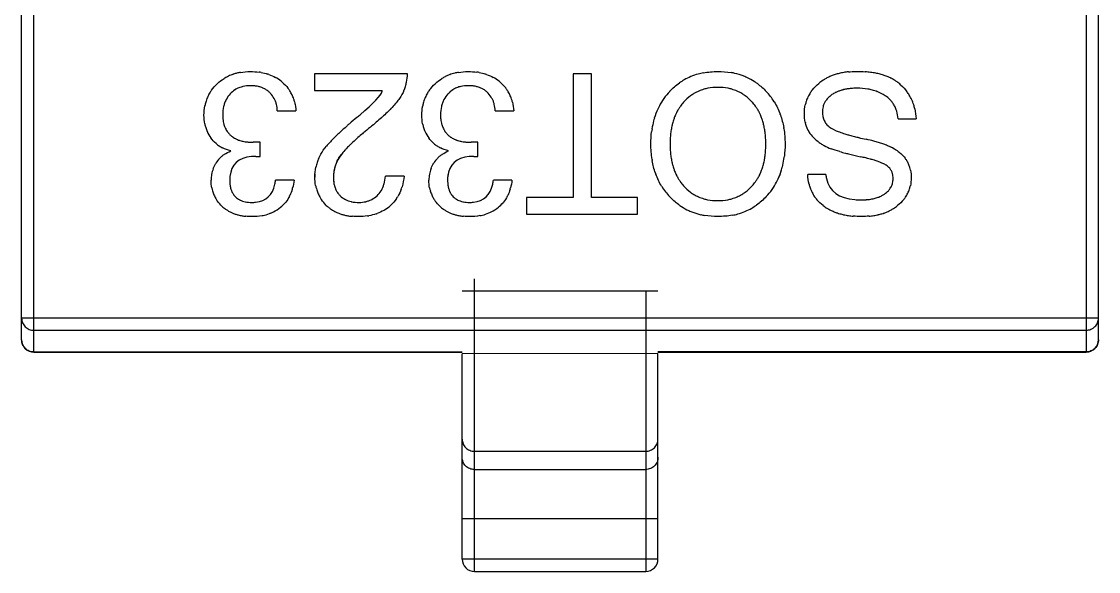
# Model space of a CAD drawing. Header units: millimetres. Extents: x 0 to 297, y 0 to 210.
# Drawn here: x 204.513 to 206.713, y 86.245 to 87.368 of the extents above; entities that cross this region are included whole.
import ezdxf

# ---------------------------------------------------------------- set-up
doc = ezdxf.new("R2010")
doc.units = ezdxf.units.MM
doc.layers.get('0').update_dxf_attribs({"linetype": 'CONTINUOUS'})

msp = doc.modelspace()

# ---------------------------------------------------------------- linework, layer by layer
at = {"color": 7, "linetype": 'Continuous'}
for p, q in [((204.5379, 86.6927), (204.5377, 88.0422)), ((206.6877, 88.0425), (206.6879, 86.6929)), ((204.5129, 86.7177), (204.5127, 88.0172)), ((206.7129, 86.7179), (206.7127, 88.0175)), ((205.301, 87.2607), (205.1113, 87.2607)), ((205.1113, 87.2607), (205.1113, 87.2267)), ((205.6775, 87.2608), (205.6394, 87.2608)), ((205.6394, 87.2608), (205.6394, 87.0084)), ((205.6775, 87.0084), (205.6775, 87.2608)), ((205.1113, 87.2267), (205.2496, 87.2267)), ((205.2494, 87.2252), (205.2496, 87.2267)), ((205.0352, 87.1851), (205.0733, 87.1851)), ((205.4802, 87.1852), (205.5183, 87.1852)), ((206.3037, 87.1689), (206.3402, 87.1689)), ((206.1692, 87.1486), (206.1772, 87.1448)), ((205, 87.1211), (204.986, 87.1211)), ((205, 87.0924), (205, 87.1211)), ((205.1293, 87.1051), (205.1359, 87.1135)), ((205.445, 87.1212), (205.431, 87.1211)), ((205.4451, 87.0924), (205.445, 87.1212)), ((204.9917, 87.0924), (205, 87.0924)), ((205.4367, 87.0924), (205.4451, 87.0924)), ((206.2794, 87.0742), (206.2746, 87.0769)), ((204.9381, 87.043), (204.9384, 87.0357)), ((205.0696, 87.0439), (205.0317, 87.0439)), ((205.2942, 87.0523), (205.2561, 87.0523)), ((205.3831, 87.0431), (205.3835, 87.0358)), ((205.5146, 87.044), (205.4767, 87.044)), ((206.1558, 87.0555), (206.1189, 87.0555)), ((205.6394, 87.0084), (205.5447, 87.0084)), ((205.5447, 87.0084), (205.5447, 86.9744)), ((205.7714, 87.0084), (205.6775, 87.0084)), ((205.7714, 86.9744), (205.7714, 87.0084)), ((206.227, 87.0036), (206.2381, 87.004)), ((205.5447, 86.9744), (205.7714, 86.9744)), ((205.438, 86.245), (205.4379, 86.8426)), ((205.4129, 86.8176), (205.8129, 86.8176)), ((205.7879, 86.8176), (205.788, 86.2451)), ((206.7129, 86.7623), (204.5129, 86.762)), ((204.5379, 86.7373), (206.6879, 86.7375)), ((205.4129, 86.693), (204.5379, 86.6929)), ((204.5379, 86.6927), (205.4129, 86.6928)), ((205.8129, 86.6897), (205.4129, 86.6896)), ((205.413, 86.27), (205.4129, 86.6896)), ((206.6879, 86.6932), (205.8129, 86.6931)), ((205.8129, 86.6928), (206.6879, 86.6929)), ((205.813, 86.2701), (205.8129, 86.6897)), ((205.4379, 86.4904), (205.7879, 86.4904)), ((205.4379, 86.453), (205.7879, 86.4531)), ((205.4129, 86.3534), (205.8129, 86.3534)), ((205.813, 86.2701), (205.413, 86.27)), ((205.438, 86.245), (205.788, 86.2451))]:
    msp.add_line(p, q, dxfattribs=at)
for centre, radius, start, end in [((204.9745, 87.1736), 0.0913, 110.4662, 116.9025), ((204.9759, 87.1698), 0.0954, 104.0628, 110.4508), ((204.9756, 87.1706), 0.0945, 106.0575, 110.4683), ((204.9765, 87.1676), 0.0976, 104.0945, 106.0689), ((204.9775, 87.1635), 0.1018, 99.8151, 104.0763), ((204.9826, 87.1523), 0.1131, 79.8607, 82.1044), ((204.9869, 87.1708), 0.0941, 70.9236, 72.3042), ((205.2184, 87.2607), 0.0827, 348.3913, 0.0501), ((205.4195, 87.1737), 0.0913, 110.4662, 116.9025), ((205.4209, 87.1698), 0.0954, 104.0628, 110.4508), ((205.4225, 87.1636), 0.1018, 99.8151, 104.0763), ((205.4276, 87.1523), 0.1131, 79.8607, 82.1044), ((205.4319, 87.1709), 0.0941, 70.9236, 72.3042), ((205.9288, 87.1383), 0.1268, 105.5392, 112.6428), ((205.9312, 87.1298), 0.1355, 100.7846, 105.5521), ((205.9387, 87.1261), 0.1394, 76.9211, 80.204), ((205.9409, 87.1353), 0.1299, 69.3572, 76.9616), ((206.2088, 87.1544), 0.1104, 107.7287, 110.1852), ((206.2108, 87.1481), 0.117, 103.7948, 107.7123), ((206.2127, 87.1404), 0.1249, 101.5175, 103.8103), ((206.2147, 87.1302), 0.1353, 97.4181, 101.4911), ((206.2163, 87.1187), 0.147, 95.5918, 97.4464), ((206.2209, 87.0604), 0.2052, 84.1642, 85.6561), ((206.2232, 87.0824), 0.183, 80.7776, 84.1987), ((206.2264, 87.1025), 0.1627, 78.773, 80.7462), ((206.2296, 87.1185), 0.1465, 75.3338, 78.7966), ((206.2331, 87.1322), 0.1323, 73.0626, 75.3105), ((206.2366, 87.1433), 0.1207, 69.469, 73.0809), ((204.9742, 87.1742), 0.0906, 116.9149, 121.7745), ((204.9907, 87.1797), 0.0844, 58.7576, 61.0299), ((204.9909, 87.18), 0.084, 49.046, 58.7515), ((205.2173, 87.2609), 0.0837, 342.2011, 348.3625), ((205.4192, 87.1743), 0.0906, 116.9149, 121.7745), ((205.4357, 87.1798), 0.0844, 58.7576, 61.0299), ((205.4359, 87.1801), 0.084, 49.046, 58.7515), ((205.9274, 87.142), 0.1228, 119.8336, 125.1672), ((205.9271, 87.1426), 0.1221, 112.6637, 119.8213), ((205.9429, 87.1408), 0.124, 65.3477, 69.3174), ((205.9436, 87.1423), 0.1224, 57.2447, 65.3444), ((205.9425, 87.1406), 0.1244, 53.7824, 57.2466), ((206.2028, 87.1674), 0.096, 123.1759, 129.7174), ((206.2032, 87.1668), 0.0967, 121.0628, 123.1769), ((206.2041, 87.1653), 0.0985, 116.6513, 121.054), ((206.2054, 87.1628), 0.1013, 114.2121, 116.6582), ((206.207, 87.1592), 0.1053, 110.1751, 114.1999), ((206.24, 87.1524), 0.1109, 67.0607, 69.4492), ((206.2431, 87.1599), 0.1028, 63.2419, 67.0764), ((206.2461, 87.1658), 0.0963, 60.839, 63.2236), ((206.2488, 87.1705), 0.0908, 56.5501, 60.8552), ((206.251, 87.174), 0.0866, 54.4577, 56.5306), ((206.2533, 87.1771), 0.0828, 47.9718, 54.4867), ((204.9644, 87.1819), 0.0783, 149.5354, 156.8712), ((204.9648, 87.1816), 0.0788, 144.0635, 149.5225), ((204.9794, 87.1828), 0.055, 137.2936, 152.2647), ((204.975, 87.1875), 0.0485, 118.2195, 122.9268), ((204.975, 87.1876), 0.0484, 121.7576, 122.9287), ((204.975, 87.1875), 0.0486, 118.2207, 121.7559), ((204.9775, 87.1808), 0.0556, 102.9056, 106.9729), ((204.9814, 87.1662), 0.0704, 81.6018, 83.7276), ((204.9824, 87.1729), 0.0636, 76.8693, 81.6427), ((204.9837, 87.1787), 0.0577, 74.1145, 76.8312), ((204.9849, 87.1829), 0.0533, 69.4602, 74.1364), ((204.9861, 87.1862), 0.0498, 66.4949, 69.4366), ((204.9872, 87.1885), 0.0472, 61.6816, 66.5078), ((204.988, 87.1902), 0.0454, 58.7374, 61.6655), ((204.9886, 87.1911), 0.0443, 53.474, 58.7433), ((204.9889, 87.1915), 0.0438, 50.9441, 53.4657), ((204.9887, 87.1912), 0.0442, 43.1359, 50.9287), ((204.9974, 87.186), 0.0751, 32.4329, 37.702), ((204.9976, 87.1861), 0.0749, 25.3625, 32.4205), ((204.995, 87.1849), 0.0778, 18.3379, 25.3424), ((205.2133, 87.2622), 0.088, 336.6172, 342.1937), ((205.4094, 87.1819), 0.0783, 149.5354, 156.8712), ((205.4098, 87.1817), 0.0788, 144.0635, 149.5225), ((205.4244, 87.1828), 0.055, 137.2936, 152.2647), ((205.42, 87.1875), 0.0485, 118.2195, 122.9268), ((205.4225, 87.1809), 0.0556, 102.9056, 106.9729), ((205.4264, 87.1663), 0.0704, 81.6018, 83.7276), ((205.4274, 87.173), 0.0636, 76.8693, 81.6427), ((205.4287, 87.1787), 0.0577, 74.1145, 76.8312), ((205.4299, 87.183), 0.0533, 69.4602, 74.1364), ((205.4312, 87.1862), 0.0498, 66.4949, 69.4366), ((205.4322, 87.1886), 0.0472, 61.6816, 66.5078), ((205.4331, 87.1902), 0.0454, 58.7374, 61.6655), ((205.4337, 87.1912), 0.0443, 53.474, 58.7433), ((205.4339, 87.1916), 0.0438, 50.9441, 53.4657), ((205.4337, 87.1913), 0.0442, 43.1359, 50.9287), ((205.4425, 87.186), 0.0751, 32.4329, 37.702), ((205.4427, 87.1862), 0.0749, 25.3625, 32.4205), ((205.44, 87.185), 0.0778, 18.3379, 25.3424), ((205.9332, 87.134), 0.1325, 136.6268, 144.6752), ((205.9316, 87.1454), 0.0876, 120.9397, 126.3357), ((205.9307, 87.1469), 0.0859, 113.5805, 120.9314), ((205.9314, 87.1451), 0.0878, 106.2425, 113.5578), ((205.9329, 87.1401), 0.093, 101.2062, 106.2497), ((205.9383, 87.1409), 0.0922, 73.6781, 78.764), ((205.9396, 87.1455), 0.0874, 66.3736, 73.6834), ((205.9402, 87.1469), 0.0859, 59.0129, 66.351), ((205.9391, 87.1451), 0.088, 53.64, 59.006), ((205.9375, 87.1335), 0.133, 32.0374, 43.4165), ((206.1858, 87.1819), 0.0736, 146.7985, 154.512), ((206.1894, 87.1796), 0.0779, 141.4515, 146.804), ((206.2041, 87.1655), 0.0638, 116.9435, 123.9972), ((206.2061, 87.1617), 0.0682, 114.7879, 116.9904), ((206.208, 87.1575), 0.0727, 110.0479, 114.7577), ((206.2101, 87.1519), 0.0787, 107.6376, 110.0742), ((206.2123, 87.145), 0.0859, 103.3925, 107.6082), ((206.2143, 87.1366), 0.0946, 101.1488, 103.4204), ((206.2164, 87.1258), 0.1056, 96.9999, 101.1113), ((206.218, 87.1135), 0.118, 95.2731, 97.04), ((206.2236, 87.1252), 0.1061, 74.9621, 80.0694), ((206.226, 87.1342), 0.0968, 68.8312, 74.9654), ((206.2288, 87.1412), 0.0893, 57.2269, 68.8634), ((206.2489, 87.1701), 0.0909, 31.5267, 36.7101), ((206.2499, 87.1707), 0.0896, 24.5035, 31.5179), ((204.9728, 87.1791), 0.0871, 164.1575, 169.0265), ((204.9672, 87.1807), 0.0813, 156.8937, 164.1711), ((204.9857, 87.1803), 0.0617, 160.3897, 167.1792), ((204.9809, 87.182), 0.0566, 152.3189, 160.3819), ((204.9855, 87.1866), 0.0496, 21.495, 29.0544), ((204.9852, 87.1865), 0.0499, 13.9956, 21.4706), ((204.9899, 87.1832), 0.0832, 13.6537, 18.3508), ((205.4178, 87.1792), 0.0871, 164.1575, 169.0265), ((205.4122, 87.1808), 0.0813, 156.8937, 164.1711), ((205.4307, 87.1804), 0.0617, 160.3897, 167.1792), ((205.4259, 87.1821), 0.0566, 152.3189, 160.3819), ((205.4305, 87.1866), 0.0496, 21.495, 29.0544), ((205.4302, 87.1866), 0.0499, 13.9956, 21.4706), ((205.4349, 87.1833), 0.0832, 13.6537, 18.3508), ((205.9332, 87.1342), 0.1325, 146.8857, 154.2679), ((205.9318, 87.135), 0.1309, 144.6948, 146.869), ((205.935, 87.1402), 0.0938, 144.1226, 146.121), ((205.9338, 87.141), 0.0923, 137.9792, 144.1298), ((205.9368, 87.1405), 0.0929, 35.9079, 42.044), ((205.9357, 87.1397), 0.0942, 33.9247, 35.9141), ((205.9383, 87.1341), 0.132, 31.8348, 32.0132), ((206.1868, 87.1819), 0.0745, 162.2898, 167.9228), ((206.1847, 87.1825), 0.0724, 154.5385, 162.2827), ((206.1886, 87.1843), 0.0395, 160.332, 166.6788), ((206.1873, 87.1848), 0.0381, 151.5307, 160.3215), ((206.1881, 87.1843), 0.0389, 142.7572, 151.4919), ((206.1904, 87.1825), 0.0419, 136.8497, 142.7674), ((206.2485, 87.1704), 0.054, 37.9269, 44.1272), ((206.2481, 87.1701), 0.0545, 29.7075, 37.902), ((206.2447, 87.1682), 0.0584, 21.6704, 29.6772), ((206.2478, 87.1698), 0.092, 17.506, 24.4838), ((206.2427, 87.1682), 0.0973, 12.7199, 17.5141), ((205.8738, 86.3602), 1.0563, 129.805, 130.8785), ((204.6212, 87.863), 0.9002, 309.8209, 310.3761), ((204.9482, 87.507), 0.4502, 311.803, 312.0757), ((205.092, 87.358), 0.2431, 316.456, 316.9476), ((205.9431, 87.1297), 0.1434, 155.5648, 163.6113), ((205.9365, 87.1325), 0.1362, 154.2447, 155.5), ((205.9538, 87.1311), 0.1147, 158.597, 162.1248), ((205.9478, 87.1334), 0.1083, 156.2122, 158.584), ((205.9431, 87.1355), 0.1031, 152.5333, 156.221), ((205.9395, 87.1374), 0.0991, 150.207, 152.5224), ((205.9368, 87.139), 0.0959, 146.1306, 150.2146), ((205.934, 87.1386), 0.0963, 29.8309, 33.9155), ((205.9313, 87.1371), 0.0994, 27.5343, 29.8383), ((205.9278, 87.1352), 0.1033, 23.8289, 27.5235), ((205.9232, 87.1332), 0.1084, 21.47, 23.8376), ((205.9174, 87.1309), 0.1146, 17.9264, 21.4572), ((205.9271, 87.129), 0.1443, 19.4192, 20.2712), ((206.1884, 87.1813), 0.0392, 192.2685, 194.7021), ((206.239, 87.1659), 0.0645, 16.6725, 21.7012), ((204.9629, 87.1741), 0.0773, 191.323, 197.1795), ((204.9597, 87.1731), 0.0739, 197.1891, 203.6067), ((204.9938, 87.1758), 0.07, 186.374, 188.5023), ((204.9872, 87.1748), 0.0634, 188.4609, 193.3195), ((204.9816, 87.1735), 0.0577, 193.3581, 196.0746), ((204.9775, 87.1723), 0.0534, 196.0519, 200.8589), ((204.9744, 87.1711), 0.05, 200.8832, 203.8502), ((204.9721, 87.1701), 0.0475, 203.8374, 208.8024), ((205.6731, 86.591), 0.7503, 131.2979, 132.1838), ((205.7537, 86.4995), 0.8724, 130.901, 131.3092), ((205.7707, 86.4745), 0.8697, 128.8266, 130.0494), ((205.408, 87.1742), 0.0773, 191.323, 197.1795), ((205.4047, 87.1732), 0.0739, 197.1891, 203.6067), ((205.4388, 87.1759), 0.07, 186.374, 188.5023), ((205.4322, 87.1748), 0.0634, 188.4609, 193.3195), ((205.4267, 87.1735), 0.0577, 193.3581, 196.0746), ((205.4226, 87.1723), 0.0534, 196.0519, 200.8589), ((205.4194, 87.1712), 0.05, 200.8832, 203.8502), ((205.4171, 87.1702), 0.0475, 203.8374, 208.8024), ((205.9819, 87.1207), 0.1832, 171.2164, 173.2607), ((205.9662, 87.1233), 0.1674, 165.6832, 171.2653), ((205.954, 87.1263), 0.1548, 163.5437, 165.6334), ((205.9944, 87.1216), 0.1565, 169.9694, 173.559), ((205.9808, 87.1239), 0.1427, 167.8708, 169.9436), ((205.9702, 87.1262), 0.1318, 164.4111, 167.8874), ((205.9611, 87.1287), 0.1223, 162.1133, 164.3941), ((205.9102, 87.1286), 0.1222, 15.6595, 17.9377), ((205.9013, 87.1261), 0.1314, 12.1586, 15.6427), ((205.8908, 87.1238), 0.1421, 10.1034, 12.175), ((205.8774, 87.1215), 0.1557, 6.4771, 10.0777), ((205.8974, 87.1217), 0.175, 8.9966, 9.6914), ((206.1852, 87.1769), 0.0728, 191.8834, 192.6275), ((206.1828, 87.1794), 0.0333, 208.5426, 211.0488), ((206.1851, 87.1815), 0.0364, 225.8154, 227.6795), ((204.9596, 87.1732), 0.0738, 203.6514, 215.77), ((204.9706, 87.1693), 0.0459, 208.8183, 211.7768), ((204.9698, 87.1688), 0.0449, 211.7721, 217.221), ((204.9696, 87.1686), 0.0446, 217.2276, 219.7448), ((204.9701, 87.1691), 0.0453, 219.7666, 227.66), ((204.9705, 87.1695), 0.0459, 227.6527, 235.1275), ((204.9716, 87.171), 0.0477, 235.1008, 237.4686), ((204.9728, 87.1729), 0.05, 237.4918, 242.4741), ((204.9742, 87.1757), 0.0531, 242.4548, 245.1599), ((204.9759, 87.1793), 0.0571, 245.1844, 249.6469), ((205.4153, 86.8656), 0.3737, 134.5246, 135.8141), ((205.4694, 86.8108), 0.4507, 133.7885, 134.5396), ((205.5296, 86.7478), 0.5378, 132.7665, 133.7794), ((205.5959, 86.6764), 0.6353, 132.1932, 132.7773), ((205.5329, 86.7524), 0.504, 131.6765, 132.1432), ((205.5974, 86.6795), 0.6013, 130.4588, 131.6538), ((205.6707, 86.5939), 0.714, 130.0779, 130.4804), ((205.4046, 87.1732), 0.0738, 203.6514, 215.77), ((205.4157, 87.1694), 0.0459, 208.8183, 211.7768), ((205.4148, 87.1688), 0.0449, 211.7721, 217.221), ((205.4146, 87.1687), 0.0446, 217.2276, 219.7448), ((205.4151, 87.1691), 0.0453, 219.7666, 227.66), ((205.4155, 87.1695), 0.0459, 227.6527, 235.1275), ((205.4166, 87.171), 0.0477, 235.1008, 237.4686), ((205.4178, 87.1729), 0.05, 237.4918, 242.4741), ((205.4192, 87.1757), 0.0531, 242.4548, 245.1599), ((205.4209, 87.1793), 0.0571, 245.1844, 249.6469), ((206.0095, 87.1198), 0.1717, 173.5309, 175.1644), ((205.8626, 87.1197), 0.1706, 4.8701, 6.5051), ((206.1706, 87.1721), 0.0575, 206.2456, 207.5441), ((206.1687, 87.1711), 0.0553, 207.4855, 222.744), ((206.1997, 87.1996), 0.0974, 222.6856, 231.7517), ((206.2335, 87.2776), 0.1443, 247.0306, 248.6949), ((206.2469, 87.3121), 0.1813, 248.7052, 250.5162), ((206.2626, 87.3564), 0.2283, 250.5065, 251.9509), ((206.2781, 87.4037), 0.2781, 251.9429, 253.0648), ((206.2961, 87.4631), 0.3401, 253.0727, 254.3562), ((206.3138, 87.5258), 0.4052, 254.341, 255.053), ((206.3349, 87.6055), 0.4877, 255.0699, 256.2748), ((206.3549, 87.6865), 0.5711, 256.2544, 256.6503), ((206.382, 87.8024), 0.6902, 256.6806, 257.99), ((206.1712, 86.8105), 0.3239, 75.1656, 78.02), ((204.9526, 87.168), 0.0652, 229.2879, 236.6025), ((204.9547, 87.1713), 0.069, 236.6148, 243.1275), ((204.9776, 87.1839), 0.062, 249.6256, 252.2873), ((204.9795, 87.1899), 0.0683, 252.3161, 256.5346), ((204.9813, 87.1971), 0.0757, 256.5064, 258.8772), ((204.983, 87.2065), 0.0853, 258.9169, 263.0792), ((204.9844, 87.2171), 0.0959, 263.0355, 264.8035), ((205.2856, 86.9869), 0.1961, 138.6351, 139.7916), ((205.323, 86.9538), 0.246, 136.7506, 138.6048), ((205.3675, 86.9122), 0.3069, 135.8273, 136.7804), ((205.3208, 86.9713), 0.199, 136.9476, 137.8656), ((205.3628, 86.9316), 0.2568, 134.5208, 136.881), ((205.4064, 86.8879), 0.3186, 134.1931, 134.5885), ((205.4627, 86.8293), 0.3998, 132.0854, 134.1279), ((205.3976, 87.1681), 0.0652, 229.2879, 236.6025), ((205.3997, 87.1713), 0.069, 236.6148, 243.1275), ((205.4226, 87.184), 0.062, 249.6256, 252.2873), ((205.4245, 87.1899), 0.0683, 252.3161, 256.5346), ((205.4263, 87.1972), 0.0757, 256.5064, 258.8772), ((205.4281, 87.2066), 0.0853, 258.9169, 263.0792), ((205.4294, 87.2171), 0.0959, 263.0355, 264.8035), ((206.1982, 87.1978), 0.0951, 231.7882, 236.4464), ((206.1987, 87.1985), 0.0959, 236.452, 241.0284), ((206.201, 87.2029), 0.1009, 241.0835, 250.0395), ((206.1842, 86.8606), 0.2721, 74.1359, 75.1079), ((206.1936, 86.8935), 0.2379, 71.8224, 74.165), ((206.2035, 86.9239), 0.2059, 70.4414, 71.7964), ((206.2125, 86.9489), 0.1794, 67.9354, 70.4662), ((206.2213, 86.9709), 0.1556, 66.2422, 67.9125), ((206.2297, 86.9896), 0.1351, 63.3136, 66.2695), ((206.2376, 87.0055), 0.1175, 61.3543, 63.2865), ((206.2444, 87.018), 0.1031, 58.2745, 61.3767), ((206.2452, 87.0193), 0.1016, 57.6671, 61.3935), ((206.2491, 87.0257), 0.0941, 57.6107, 58.2355), ((206.252, 87.0302), 0.0888, 55.662, 57.6234), ((204.9577, 87.0496), 0.0559, 136.2613, 148.8222), ((204.9598, 87.0476), 0.0588, 129.6137, 136.2599), ((204.9629, 87.0439), 0.0636, 123.9401, 129.6114), ((205.2009, 87.0531), 0.0885, 156.2492, 162.6078), ((205.4027, 87.0497), 0.0559, 136.2613, 148.8222), ((205.4048, 87.0477), 0.0588, 129.6137, 136.2599), ((205.4079, 87.0439), 0.0636, 123.9401, 129.6114), ((205.9757, 87.1136), 0.1769, 188.8878, 189.6245), ((206.0111, 87.1156), 0.1733, 184.8177, 186.4347), ((205.9958, 87.1138), 0.1579, 186.4063, 189.9832), ((205.9819, 87.1114), 0.1438, 190.0093, 192.0657), ((205.8905, 87.1114), 0.1425, 347.8304, 349.9106), ((205.8768, 87.1138), 0.1563, 349.9366, 353.5387), ((205.8617, 87.1156), 0.1715, 353.5103, 355.1494), ((205.905, 87.1121), 0.1673, 345.6538, 351.248), ((205.8893, 87.1146), 0.1832, 351.1989, 353.2476), ((206.3141, 87.5442), 0.4606, 253.6695, 255.1202), ((206.3456, 87.6622), 0.5827, 255.102, 256.0063), ((206.3939, 87.8585), 0.7849, 256.0509, 257.7412), ((206.1294, 86.6419), 0.4602, 76.3877, 77.7168), ((206.1477, 86.7184), 0.3814, 75.8205, 76.3615), ((206.1603, 86.7678), 0.3305, 74.7962, 75.8315), ((206.1731, 86.8151), 0.2815, 73.9988, 74.7885), ((206.1843, 86.8542), 0.2409, 72.89, 74.0062), ((206.1954, 86.8903), 0.2031, 71.807, 72.8874), ((206.2055, 86.9207), 0.171, 70.5203, 71.8112), ((206.2713, 87.0535), 0.0584, 31.3024, 36.9778), ((206.2715, 87.0536), 0.0582, 23.6799, 31.287), ((204.9641, 87.0441), 0.0641, 164.134, 169.571), ((204.9654, 87.0437), 0.0655, 158.9241, 164.1261), ((205.2038, 87.0522), 0.0916, 162.6191, 168.5612), ((205.2272, 87.0498), 0.0771, 167.7323, 175.4334), ((205.2235, 87.0506), 0.0733, 154.7094, 167.7125), ((205.4091, 87.0442), 0.0641, 164.134, 169.571), ((205.4105, 87.0438), 0.0655, 158.9241, 164.1261), ((205.9711, 87.1091), 0.1327, 192.0488, 195.5184), ((205.9618, 87.1065), 0.1231, 195.5356, 197.8029), ((205.9543, 87.1041), 0.1152, 197.7912, 201.3131), ((205.9482, 87.1018), 0.1087, 201.3263, 203.6856), ((205.9235, 87.1019), 0.1081, 336.1281, 338.509), ((205.9175, 87.1042), 0.1145, 338.5221, 342.0632), ((205.9102, 87.1066), 0.1221, 342.0517, 344.341), ((205.9011, 87.1091), 0.1316, 344.358, 347.8471), ((205.9281, 87.1057), 0.1433, 335.507, 343.5755), ((205.9242, 87.107), 0.1473, 339.7028, 343.5197), ((205.9172, 87.1091), 0.1547, 343.5076, 345.6037), ((206.2153, 86.9485), 0.1416, 69.0285, 70.5242), ((206.2242, 86.9717), 0.1167, 67.4602, 69.0279), ((206.2332, 86.9934), 0.0932, 65.1372, 67.4842), ((206.241, 87.0104), 0.0745, 63.2836, 65.1123), ((206.2651, 87.0501), 0.0279, 34.5207, 40.2095), ((206.2691, 87.0526), 0.0608, 16.136, 23.655), ((206.2645, 87.0512), 0.0656, 11.193, 16.1531), ((204.9652, 87.044), 0.0652, 169.6141, 180.0688), ((205.2225, 87.05), 0.1104, 176.9173, 180.0245), ((205.2335, 87.0492), 0.0834, 175.4083, 180.0363), ((205.2144, 87.0482), 0.0644, 186.1667, 188.2194), ((205.2089, 87.0473), 0.0588, 188.1834, 192.8251), ((205.4102, 87.044), 0.0652, 169.6141, 180.0688), ((205.4482, 87.0447), 0.065, 170.0214, 174.0183), ((205.9445, 87.1059), 0.1448, 199.2423, 200.1528), ((205.9452, 87.1004), 0.1053, 203.6918, 204.9609), ((205.9434, 87.0996), 0.1034, 203.6765, 207.3655), ((205.9425, 87.0992), 0.1024, 204.9558, 207.3754), ((205.9397, 87.0977), 0.0992, 207.3769, 209.6751), ((205.9368, 87.0961), 0.0959, 209.667, 213.7511), ((205.9349, 87.0948), 0.0936, 213.7612, 215.7476), ((205.9336, 87.0938), 0.092, 215.7392, 221.8818), ((205.9374, 87.0943), 0.0922, 317.8273, 324.0001), ((205.9363, 87.0952), 0.0936, 323.9931, 325.999), ((205.9345, 87.0964), 0.0957, 326.0085, 330.1078), ((205.9318, 87.098), 0.0989, 330.1002, 332.4243), ((205.9282, 87.0998), 0.1029, 332.4353, 336.1369), ((205.929, 87.0994), 0.102, 332.4256, 334.8246), ((205.9265, 87.1006), 0.1048, 334.82, 336.1221), ((205.938, 87.1012), 0.1324, 326.8029, 334.21), ((205.9348, 87.1028), 0.136, 334.1867, 335.4418), ((205.9313, 87.1043), 0.1398, 335.4567, 339.7023), ((206.2626, 87.0491), 0.0306, 15.4828, 20.5784), ((206.2608, 87.0486), 0.0324, 13.2486, 15.5065), ((204.9723, 87.0417), 0.0721, 191.0213, 195.9329), ((204.968, 87.0405), 0.0677, 195.9222, 203.1666), ((204.9989, 87.042), 0.0608, 185.8785, 187.8948), ((204.9928, 87.0411), 0.0546, 187.8537, 192.3735), ((204.9875, 87.0399), 0.0492, 192.4117, 195.0071), ((204.9834, 87.0388), 0.045, 194.9821, 199.5328), ((204.9802, 87.0377), 0.0416, 199.559, 202.4135), ((204.9778, 87.0367), 0.039, 202.3966, 207.1739), ((204.9761, 87.0358), 0.037, 207.194, 210.0509), ((204.9749, 87.0351), 0.0356, 210.0391, 215.3647), ((204.9762, 87.0521), 0.0936, 343.2748, 344.9825), ((205.1922, 87.0478), 0.08, 190.6291, 195.3549), ((205.188, 87.0466), 0.0756, 195.3464, 202.2389), ((205.1861, 87.0459), 0.0735, 202.2579, 209.1879), ((205.2041, 87.0463), 0.0539, 192.8586, 195.4554), ((205.2006, 87.0453), 0.0502, 195.4359, 199.9914), ((205.1979, 87.0443), 0.0473, 200.0122, 202.8302), ((205.1959, 87.0435), 0.0452, 202.8191, 207.5076), ((205.1946, 87.0428), 0.0437, 207.5213, 210.3243), ((205.1938, 87.0424), 0.0428, 210.32, 215.458), ((205.1936, 87.0422), 0.0425, 215.4641, 217.8527), ((205.206, 87.0476), 0.0486, 328.1172, 329.4569), ((205.1908, 87.0539), 0.065, 343.4975, 344.1336), ((205.2023, 87.0564), 0.0917, 339.7609, 343.4582), ((205.4173, 87.0417), 0.0721, 191.0213, 195.9329), ((205.413, 87.0405), 0.0677, 195.9222, 203.1666), ((205.4439, 87.042), 0.0608, 185.8785, 187.8948), ((205.4378, 87.0411), 0.0546, 187.8537, 192.3735), ((205.4325, 87.04), 0.0492, 192.4117, 195.0071), ((205.4285, 87.0389), 0.045, 194.9821, 199.5328), ((205.4253, 87.0378), 0.0416, 199.559, 202.4135), ((205.4228, 87.0368), 0.039, 202.3966, 207.1739), ((205.4211, 87.0359), 0.037, 207.194, 210.0509), ((205.4199, 87.0352), 0.0356, 210.0391, 215.3647), ((205.4212, 87.0522), 0.0936, 343.2748, 344.9825), ((205.9321, 87.1004), 0.1312, 211.7009, 211.9361), ((205.9325, 87.1007), 0.1317, 211.9531, 223.4038), ((205.9313, 87.0894), 0.0872, 233.5221, 238.9114), ((205.9392, 87.0904), 0.0881, 300.8046, 306.1964), ((205.9381, 87.1013), 0.1324, 316.5172, 324.5867), ((205.9394, 87.1003), 0.1308, 324.6066, 326.7862), ((206.2035, 87.0558), 0.0843, 193.8826, 198.9466), ((206.1972, 87.0536), 0.0776, 198.9262, 206.6996), ((206.1938, 87.0519), 0.0738, 206.7272, 214.6056), ((206.2559, 87.048), 0.038, 317.0024, 322.7882), ((206.2582, 87.0462), 0.0351, 322.7734, 331.4566), ((206.2592, 87.0457), 0.034, 331.4948, 340.2543), ((206.2583, 87.046), 0.035, 340.2681, 346.6438), ((206.2631, 87.0467), 0.067, 326.1579, 334.0523), ((206.2639, 87.0463), 0.0661, 334.0808, 342.0008), ((206.2617, 87.047), 0.0684, 342.0068, 347.7385), ((204.9661, 87.0397), 0.0656, 203.1887, 210.4812), ((204.9667, 87.0401), 0.0664, 210.4921, 215.8903), ((204.9742, 87.0347), 0.0348, 215.3792, 217.812), ((204.974, 87.0345), 0.0346, 217.8126, 225.5572), ((204.9763, 87.0377), 0.0385, 242.3363, 243.3642), ((204.9805, 87.0507), 0.0522, 257.618, 258.7792), ((204.9984, 87.0426), 0.0694, 308.7887, 319.7569), ((204.9988, 87.0422), 0.0688, 319.7837, 321.2197), ((204.9929, 87.0458), 0.0757, 332.242, 333.9386), ((205.1868, 87.0463), 0.0744, 209.197, 214.329), ((205.194, 87.0425), 0.043, 217.8698, 225.3404), ((205.1947, 87.0441), 0.0447, 241.6602, 243.0412), ((205.1993, 87.0578), 0.0592, 257.2713, 258.0328), ((205.2039, 87.0508), 0.0522, 283.4027, 290.4947), ((205.2044, 87.0494), 0.0508, 290.5154, 298.0097), ((205.212, 87.0522), 0.081, 325.488, 329.6984), ((205.4111, 87.0397), 0.0656, 203.1887, 210.4812), ((205.4118, 87.0401), 0.0664, 210.4921, 215.8903), ((205.4192, 87.0347), 0.0348, 215.3792, 217.812), ((205.419, 87.0346), 0.0346, 217.8126, 225.5572), ((205.4213, 87.0378), 0.0385, 242.3363, 243.3642), ((205.4255, 87.0507), 0.0522, 257.618, 258.7792), ((205.4434, 87.0427), 0.0694, 308.7887, 319.7569), ((205.4439, 87.0423), 0.0688, 319.7837, 321.2197), ((205.4379, 87.0459), 0.0757, 332.242, 333.9386), ((205.9303, 87.0876), 0.0851, 238.9185, 246.2862), ((205.9309, 87.0891), 0.0867, 246.3091, 253.647), ((205.9322, 87.0937), 0.0915, 253.6414, 258.7379), ((205.9377, 87.0962), 0.094, 281.1531, 286.1601), ((205.9392, 87.0911), 0.0887, 286.152, 293.4433), ((205.94, 87.0891), 0.0865, 293.4658, 300.7956), ((206.1939, 87.052), 0.074, 214.6234, 220.5094), ((206.2288, 87.1291), 0.1254, 274.2723, 276.0429), ((206.2303, 87.1147), 0.111, 276.0177, 279.15), ((206.2325, 87.1011), 0.0972, 279.1654, 281.7711), ((206.2347, 87.0908), 0.0866, 281.7676, 284.7093), ((206.2371, 87.0815), 0.077, 284.7045, 288.0896), ((206.2394, 87.0743), 0.0695, 288.1037, 290.8549), ((206.2419, 87.0678), 0.0625, 290.8263, 295.4638), ((206.2441, 87.0633), 0.0575, 295.5041, 297.4782), ((206.2464, 87.0589), 0.0526, 297.411, 304.291), ((206.2599, 87.0488), 0.0708, 320.6568, 326.1621), ((204.9717, 87.0438), 0.0726, 227.502, 234.5288), ((204.9717, 87.0437), 0.0725, 234.5348, 236.7962), ((204.9722, 87.0446), 0.0735, 236.8044, 241.5685), ((204.9732, 87.0463), 0.0755, 241.5622, 244.1893), ((204.9744, 87.0489), 0.0783, 244.2025, 248.5488), ((204.9758, 87.0524), 0.0822, 248.5378, 251.1703), ((204.9774, 87.0573), 0.0873, 251.1894, 255.4346), ((204.979, 87.0633), 0.0935, 255.4166, 257.8464), ((204.9883, 87.0571), 0.0872, 283.9191, 292.9217), ((204.9899, 87.0531), 0.0829, 292.9805, 296.8138), ((204.99, 87.0528), 0.0826, 296.8357, 308.8896), ((205.185, 87.0428), 0.0707, 225.4558, 231.922), ((205.1852, 87.043), 0.071, 231.9235, 234.026), ((205.1858, 87.0439), 0.072, 234.0334, 238.3592), ((205.1868, 87.0455), 0.0739, 238.3535, 240.7961), ((205.188, 87.0477), 0.0765, 240.8066, 244.7323), ((205.1895, 87.0508), 0.0799, 244.7241, 247.2408), ((205.1912, 87.0549), 0.0843, 247.2541, 251.0108), ((205.1929, 87.06), 0.0897, 250.9993, 253.423), ((205.1948, 87.0664), 0.0964, 253.4409, 257.1488), ((205.2086, 87.0594), 0.0892, 288.6296, 290.1414), ((205.2121, 87.0515), 0.0805, 300.641, 301.8708), ((205.2121, 87.0514), 0.0804, 301.8812, 312.4654), ((205.4167, 87.0438), 0.0726, 227.502, 234.5288), ((205.4167, 87.0438), 0.0725, 234.5348, 236.7962), ((205.4173, 87.0446), 0.0735, 236.8044, 241.5685), ((205.4182, 87.0464), 0.0755, 241.5622, 244.1893), ((205.4194, 87.0489), 0.0783, 244.2025, 248.5488), ((205.4208, 87.0525), 0.0822, 248.5378, 251.1703), ((205.4224, 87.0573), 0.0873, 251.1894, 255.4346), ((205.424, 87.0634), 0.0935, 255.4166, 257.8464), ((205.4333, 87.0571), 0.0872, 283.9191, 292.9217), ((205.4349, 87.0532), 0.0829, 292.9805, 296.8138), ((205.4351, 87.0528), 0.0826, 296.8357, 308.8896), ((205.9281, 87.0942), 0.1239, 233.7825, 237.2486), ((205.927, 87.0925), 0.1219, 237.247, 245.3522), ((205.9277, 87.094), 0.1236, 245.3552, 249.3257), ((205.9297, 87.0996), 0.1296, 249.3658, 256.9674), ((205.9319, 87.1089), 0.1391, 256.9266, 260.2083), ((205.9395, 87.1061), 0.1363, 280.7592, 285.5126), ((205.9418, 87.0977), 0.1274, 285.4996, 292.5849), ((205.9436, 87.0933), 0.1227, 292.6057, 299.7451), ((205.9433, 87.0938), 0.1233, 299.7574, 305.0797), ((206.2083, 87.069), 0.0963, 233.018, 239.2677), ((206.2099, 87.0715), 0.0993, 239.2505, 241.2351), ((206.2115, 87.0745), 0.1027, 241.2494, 245.438), ((206.2134, 87.0788), 0.1074, 245.4261, 247.7142), ((206.2156, 87.0841), 0.1131, 247.7291, 251.5085), ((206.2179, 87.0908), 0.1202, 251.4955, 253.7792), ((206.2203, 87.0991), 0.1289, 253.7975, 257.4607), ((206.2225, 87.1091), 0.1391, 257.443, 259.5438), ((206.2344, 87.0953), 0.1253, 281.0261, 283.2518), ((206.2365, 87.0865), 0.1162, 283.2344, 287.0437), ((206.2387, 87.0792), 0.1086, 287.0621, 289.4609), ((206.2408, 87.0734), 0.1025, 289.4484, 293.3774), ((206.2427, 87.0689), 0.0976, 293.392, 295.787), ((206.2444, 87.0655), 0.0938, 295.7765, 300.0954), ((206.2457, 87.0632), 0.0911, 300.1082, 302.1911), ((206.2468, 87.0615), 0.0891, 302.179, 308.6576), ((204.9807, 87.0713), 0.1017, 257.877, 262.2442), ((204.982, 87.0806), 0.1111, 262.2114, 264.1463), ((204.9865, 87.0642), 0.0945, 280.693, 283.9815), ((205.1966, 87.0741), 0.1043, 257.1314, 259.3321), ((205.1984, 87.084), 0.1144, 259.3598, 263.18), ((205.1998, 87.0951), 0.1256, 263.1498, 264.8789), ((205.2039, 87.079), 0.1094, 278.1327, 279.8262), ((205.4257, 87.0714), 0.1017, 257.877, 262.2442), ((205.427, 87.0807), 0.1111, 262.2114, 264.1463), ((205.4315, 87.0642), 0.0945, 280.693, 283.9815), ((206.2248, 87.1218), 0.152, 259.5708, 263.3234), ((206.2265, 87.1361), 0.1664, 263.2943, 264.9659), ((206.2306, 87.1196), 0.1499, 275.3201, 277.099), ((206.2323, 87.1067), 0.1369, 277.0689, 280.998), ((204.5379, 86.7177), 0.025, 180.0074, 270.0074), ((206.6879, 86.7179), 0.025, 270.0074, 0.0074), ((205.438, 86.27), 0.025, 180.0074, 270.0074), ((205.788, 86.2701), 0.025, 270.0074, 0.0074)]:
    msp.add_arc(centre, radius, start, end, dxfattribs=at)
for points in [[(204.9602, 87.2639), (204.9665, 87.265), (204.9732, 87.2655), (204.9801, 87.2655)], [(204.9801, 87.2655), (204.9864, 87.2655), (204.9924, 87.2651), (204.9981, 87.2643)], [(205.0025, 87.2636), (205.007, 87.2628), (205.0113, 87.2618), (205.0155, 87.2604)], [(205.0177, 87.2597), (205.0225, 87.258), (205.0272, 87.256), (205.0316, 87.2535)], [(205.4052, 87.2639), (205.4115, 87.265), (205.4182, 87.2656), (205.4251, 87.2656)], [(205.4251, 87.2656), (205.4314, 87.2656), (205.4374, 87.2652), (205.4431, 87.2644)], [(205.4475, 87.2637), (205.452, 87.2629), (205.4564, 87.2618), (205.4605, 87.2605)], [(205.4627, 87.2598), (205.4676, 87.2581), (205.4722, 87.256), (205.4766, 87.2536)], [(205.9058, 87.263), (205.9152, 87.2648), (205.925, 87.2656), (205.9353, 87.2656)], [(205.9353, 87.2656), (205.9448, 87.2656), (205.9538, 87.2649), (205.9624, 87.2634)], [(206.202, 87.2649), (206.2072, 87.2654), (206.2126, 87.2657), (206.2182, 87.2657)], [(206.2182, 87.2657), (206.2245, 87.2657), (206.2306, 87.2655), (206.2364, 87.265)], [(204.901, 87.2278), (204.9044, 87.2324), (204.9082, 87.2368), (204.9126, 87.2408)], [(204.9126, 87.2408), (204.917, 87.2447), (204.9216, 87.2482), (204.9265, 87.2513)], [(204.9801, 87.2367), (204.9747, 87.2367), (204.9697, 87.2361), (204.9651, 87.2351)], [(204.9891, 87.2362), (204.9862, 87.2365), (204.9832, 87.2367), (204.9801, 87.2367)], [(205.0459, 87.2435), (205.05, 87.2399), (205.0537, 87.2361), (205.0569, 87.2319)], [(205.3461, 87.2279), (205.3494, 87.2325), (205.3533, 87.2368), (205.3577, 87.2408)], [(205.3577, 87.2408), (205.362, 87.2448), (205.3667, 87.2483), (205.3715, 87.2513)], [(205.4251, 87.2367), (205.4198, 87.2367), (205.4148, 87.2362), (205.4101, 87.2351)], [(205.4341, 87.2363), (205.4312, 87.2366), (205.4282, 87.2367), (205.4251, 87.2367)], [(205.491, 87.2435), (205.4951, 87.24), (205.4987, 87.2361), (205.5019, 87.232)], [(205.8368, 87.2251), (205.843, 87.2316), (205.8496, 87.2374), (205.8567, 87.2424)], [(206.016, 87.241), (206.0224, 87.2363), (206.0284, 87.2309), (206.0341, 87.2249)], [(206.1285, 87.2281), (206.1322, 87.2328), (206.1365, 87.2372), (206.1415, 87.2413)], [(206.3087, 87.2386), (206.3136, 87.2342), (206.3179, 87.2294), (206.3217, 87.2244)], [(204.9486, 87.2282), (204.9451, 87.2259), (204.9419, 87.2232), (204.939, 87.22)], [(204.9613, 87.234), (204.958, 87.2331), (204.955, 87.2318), (204.9521, 87.2302)], [(205.0288, 87.2107), (205.0267, 87.2145), (205.0241, 87.2181), (205.0209, 87.2214)], [(205.2043, 87.1773), (205.2322, 87.201), (205.2472, 87.2169), (205.2494, 87.2252)], [(205.294, 87.2273), (205.2916, 87.2217), (205.2886, 87.2161), (205.2849, 87.2107)], [(205.3937, 87.2283), (205.3902, 87.226), (205.387, 87.2233), (205.384, 87.2201)], [(205.4063, 87.2341), (205.403, 87.2331), (205.4, 87.2318), (205.3971, 87.2303)], [(205.4738, 87.2107), (205.4717, 87.2145), (205.4691, 87.2181), (205.4659, 87.2215)], [(205.8797, 87.2159), (205.8745, 87.2122), (205.8697, 87.2078), (205.8652, 87.2028)], [(205.9356, 87.2333), (205.9283, 87.2333), (205.9214, 87.2326), (205.9148, 87.2313)], [(205.9562, 87.2313), (205.9497, 87.2326), (205.9428, 87.2333), (205.9356, 87.2333)], [(206.0058, 87.2027), (206.0012, 87.2078), (205.9964, 87.2122), (205.9913, 87.216)], [(206.1684, 87.2184), (206.1652, 87.2162), (206.1623, 87.2138), (206.1599, 87.2112)], [(206.2198, 87.2316), (206.2154, 87.2316), (206.2112, 87.2314), (206.2071, 87.231)], [(206.2419, 87.2297), (206.2349, 87.2309), (206.2275, 87.2316), (206.2198, 87.2316)], [(206.2873, 87.2079), (206.2843, 87.211), (206.2809, 87.2138), (206.2771, 87.2163)], [(204.8855, 87.1763), (204.8855, 87.1831), (204.8861, 87.1896), (204.8873, 87.1957)], [(204.9255, 87.194), (204.9243, 87.1888), (204.9237, 87.1831), (204.9237, 87.177)], [(205.0352, 87.1851), (205.0352, 87.1898), (205.0346, 87.1943), (205.0336, 87.1986)], [(205.0707, 87.2028), (205.0721, 87.1972), (205.0729, 87.1913), (205.0733, 87.1851)], [(205.2849, 87.2107), (205.281, 87.205), (205.2759, 87.1988), (205.2696, 87.1921)], [(205.3305, 87.1764), (205.3305, 87.1832), (205.3311, 87.1896), (205.3323, 87.1958)], [(205.3705, 87.1941), (205.3693, 87.1888), (205.3687, 87.1831), (205.3687, 87.1771)], [(205.4802, 87.1852), (205.4802, 87.1899), (205.4797, 87.1944), (205.4786, 87.1986)], [(205.5157, 87.2029), (205.5171, 87.1973), (205.518, 87.1914), (205.5183, 87.1852)], [(206.0505, 87.2037), (206.0553, 87.196), (206.0593, 87.1878), (206.0625, 87.179)], [(206.1121, 87.18), (206.1121, 87.1861), (206.1127, 87.1919), (206.1139, 87.1974)], [(206.1502, 87.1934), (206.1494, 87.1901), (206.149, 87.1866), (206.149, 87.1829)], [(204.8871, 87.159), (204.886, 87.1645), (204.8855, 87.1703), (204.8855, 87.1763)], [(204.9237, 87.177), (204.9237, 87.1739), (204.9239, 87.1709), (204.9242, 87.168)], [(205.2483, 87.1714), (205.2414, 87.1653), (205.2338, 87.1588), (205.2254, 87.152)], [(205.2682, 87.1905), (205.2629, 87.185), (205.2568, 87.1791), (205.2499, 87.1728)], [(205.3322, 87.159), (205.331, 87.1645), (205.3305, 87.1703), (205.3305, 87.1764)], [(205.3687, 87.1771), (205.3687, 87.174), (205.3689, 87.171), (205.3692, 87.1681)], [(206.0632, 87.177), (206.0661, 87.1688), (206.0683, 87.1602), (206.0699, 87.1511)], [(206.1139, 87.1619), (206.1127, 87.1675), (206.1121, 87.1735), (206.1121, 87.18)], [(206.149, 87.1829), (206.149, 87.1794), (206.1494, 87.1761), (206.1501, 87.173)], [(206.1504, 87.1714), (206.1512, 87.1686), (206.1522, 87.1659), (206.1536, 87.1635)], [(206.3037, 87.1689), (206.3032, 87.1744), (206.3023, 87.1796), (206.3008, 87.1844)], [(206.3376, 87.1896), (206.3391, 87.183), (206.34, 87.1761), (206.3402, 87.1689)], [(206.0702, 87.149), (206.0718, 87.1391), (206.0726, 87.1287), (206.0726, 87.1177)], [(206.1191, 87.1467), (206.1169, 87.1511), (206.1152, 87.1559), (206.1141, 87.161)], [(206.1543, 87.1622), (206.1558, 87.1597), (206.1576, 87.1574), (206.1597, 87.1554)], [(206.1606, 87.1546), (206.1631, 87.1523), (206.1659, 87.1503), (206.1692, 87.1486)], [(204.9101, 87.1186), (204.9062, 87.122), (204.9027, 87.1258), (204.8997, 87.13)], [(205.3551, 87.1187), (205.3512, 87.122), (205.3478, 87.1258), (205.3447, 87.1301)], [(205.7985, 87.1177), (205.7985, 87.1262), (205.799, 87.1344), (205.7999, 87.1423)], [(205.8384, 87.1343), (205.838, 87.1289), (205.8378, 87.1234), (205.8378, 87.1177)], [(206.0333, 87.1177), (206.0333, 87.1234), (206.0331, 87.1289), (206.0326, 87.1342)], [(204.9401, 87.1035), (204.9341, 87.1051), (204.9286, 87.1071), (204.9235, 87.1097)], [(204.9757, 87.1215), (204.979, 87.1212), (204.9824, 87.1211), (204.986, 87.1211)], [(205.1199, 87.0887), (205.1224, 87.0945), (205.1256, 87.0999), (205.1293, 87.1051)], [(205.1732, 87.1048), (205.1705, 87.1018), (205.1681, 87.099), (205.1661, 87.0964)], [(205.3851, 87.1036), (205.3791, 87.1051), (205.3736, 87.1072), (205.3685, 87.1097)], [(205.4207, 87.1216), (205.424, 87.1213), (205.4274, 87.1211), (205.431, 87.1211)], [(205.8008, 87.0863), (205.7993, 87.0962), (205.7985, 87.1067), (205.7985, 87.1177)], [(205.8378, 87.1177), (205.8378, 87.1119), (205.838, 87.1064), (205.8385, 87.1011)], [(206.0327, 87.1011), (206.0331, 87.1064), (206.0333, 87.112), (206.0333, 87.1177)], [(206.0726, 87.1177), (206.0726, 87.1092), (206.0721, 87.101), (206.0712, 87.0931)], [(206.1846, 87.1022), (206.1779, 87.1042), (206.1719, 87.1061), (206.1666, 87.1081)], [(204.9273, 87.0966), (204.9312, 87.0992), (204.9354, 87.1015), (204.9401, 87.1035)], [(204.9824, 87.092), (204.9557, 87.0895), (204.9411, 87.076), (204.9385, 87.0514)], [(204.9917, 87.0924), (204.9885, 87.0924), (204.9854, 87.0922), (204.9824, 87.092)], [(205.1661, 87.0964), (205.1554, 87.0825), (205.15, 87.0668), (205.15, 87.0492)], [(205.1572, 87.0819), (205.1595, 87.0869), (205.1625, 87.0917), (205.1661, 87.0964)], [(205.3724, 87.0967), (205.3762, 87.0993), (205.3805, 87.1016), (205.3851, 87.1036)], [(205.4275, 87.092), (205.4008, 87.0896), (205.3861, 87.0761), (205.3835, 87.0514)], [(205.4367, 87.0924), (205.4335, 87.0924), (205.4304, 87.0923), (205.4275, 87.092)], [(205.8078, 87.0582), (205.8049, 87.0664), (205.8027, 87.075), (205.8012, 87.084)], [(206.3021, 87.1035), (206.3045, 87.1019), (206.3068, 87.1001), (206.3089, 87.0983)], [(206.3089, 87.0983), (206.3123, 87.0953), (206.3154, 87.0921), (206.318, 87.0886)], [(204.9043, 87.0673), (204.9058, 87.0711), (204.9076, 87.0749), (204.9099, 87.0785)], [(205.1121, 87.0499), (205.1121, 87.057), (205.1128, 87.0638), (205.1141, 87.0704)], [(205.3493, 87.0673), (205.3508, 87.0712), (205.3527, 87.0749), (205.3549, 87.0786)], [(206.2864, 87.0681), (206.2845, 87.0704), (206.2821, 87.0724), (206.2794, 87.0742)], [(206.2912, 87.0599), (206.2904, 87.062), (206.2894, 87.064), (206.2881, 87.0659)], [(206.3288, 87.064), (206.3298, 87.0592), (206.3303, 87.0542), (206.3303, 87.0489)], [(204.9015, 87.0279), (204.9005, 87.033), (204.9, 87.0383), (204.9, 87.0439)], [(204.9385, 87.0514), (204.9382, 87.0487), (204.9381, 87.0459), (204.9381, 87.043)], [(205.0303, 87.0354), (205.0309, 87.0381), (205.0313, 87.0409), (205.0317, 87.0439)], [(205.0696, 87.0439), (205.069, 87.0382), (205.068, 87.0329), (205.0666, 87.0279)], [(205.1136, 87.033), (205.1126, 87.0384), (205.1121, 87.044), (205.1121, 87.0499)], [(205.15, 87.0492), (205.15, 87.0464), (205.1502, 87.0438), (205.1505, 87.0413)], [(205.2534, 87.0361), (205.2548, 87.041), (205.2557, 87.0464), (205.2561, 87.0523)], [(205.2942, 87.0523), (205.2935, 87.0445), (205.2922, 87.0371), (205.2902, 87.0303)], [(205.3465, 87.028), (205.3455, 87.033), (205.345, 87.0383), (205.345, 87.0439)], [(205.3835, 87.0514), (205.3832, 87.0488), (205.3831, 87.046), (205.3831, 87.0431)], [(205.4753, 87.0355), (205.4759, 87.0381), (205.4764, 87.041), (205.4767, 87.044)], [(205.5146, 87.044), (205.514, 87.0383), (205.513, 87.033), (205.5117, 87.0279)], [(205.8205, 87.0314), (205.8157, 87.0391), (205.8118, 87.0473), (205.8086, 87.0561)], [(206.1217, 87.0356), (206.1201, 87.0418), (206.1192, 87.0484), (206.1189, 87.0555)], [(206.1558, 87.0555), (206.1561, 87.0526), (206.1566, 87.0498), (206.1572, 87.0472)], [(206.1572, 87.0472), (206.1631, 87.0211), (206.1824, 87.0068), (206.2152, 87.0041)], [(206.2933, 87.0471), (206.2933, 87.0508), (206.2929, 87.0542), (206.2921, 87.0573)], [(206.2923, 87.0379), (206.293, 87.0408), (206.2933, 87.0439), (206.2933, 87.0471)], [(206.3303, 87.0489), (206.3303, 87.0432), (206.3297, 87.0377), (206.3286, 87.0325)], [(204.991, 86.9988), (205.0124, 87.0011), (205.0255, 87.0133), (205.0303, 87.0354)], [(205.0659, 87.0252), (205.0645, 87.0207), (205.0629, 87.0165), (205.061, 87.0126)], [(205.239, 87.0121), (205.2422, 87.0149), (205.2449, 87.0182), (205.2472, 87.022)], [(205.2478, 87.0229), (205.25, 87.0267), (205.2518, 87.0308), (205.2532, 87.0354)], [(205.2883, 87.0247), (205.2866, 87.02), (205.2845, 87.0155), (205.282, 87.0113)], [(205.436, 86.9988), (205.4574, 87.0012), (205.4705, 87.0134), (205.4753, 87.0355)], [(205.5109, 87.0252), (205.5095, 87.0208), (205.5079, 87.0166), (205.506, 87.0126)], [(205.8651, 87.0324), (205.8696, 87.0274), (205.8744, 87.023), (205.8795, 87.0193)], [(205.9912, 87.0193), (205.9964, 87.0231), (206.0012, 87.0275), (206.0057, 87.0325)], [(206.276, 87.0155), (206.2789, 87.0175), (206.2815, 87.0197), (206.2837, 87.0221)], [(204.9227, 86.9903), (204.919, 86.9937), (204.9158, 86.9973), (204.913, 87.0011)], [(204.9498, 87.0098), (204.9523, 87.0074), (204.9552, 87.0053), (204.9584, 87.0036)], [(204.959, 87.0033), (204.9621, 87.0017), (204.9656, 87.0005), (204.9693, 86.9997)], [(204.9703, 86.9995), (204.9742, 86.9987), (204.9784, 86.9983), (204.9829, 86.9983)], [(204.9829, 86.9983), (204.9857, 86.9983), (204.9884, 86.9985), (204.991, 86.9988)], [(205.0599, 87.0106), (205.0578, 87.0065), (205.0553, 87.0026), (205.0525, 86.9991)], [(205.1354, 86.9924), (205.1316, 86.9962), (205.1283, 87.0001), (205.1254, 87.0043)], [(205.1637, 87.0119), (205.1666, 87.0091), (205.1699, 87.0067), (205.1735, 87.0047)], [(205.1744, 87.0042), (205.178, 87.0024), (205.182, 87.001), (205.1863, 87)], [(205.187, 86.9998), (205.1917, 86.9989), (205.1967, 86.9984), (205.2022, 86.9984)], [(205.2022, 86.9984), (205.207, 86.9984), (205.2117, 86.9989), (205.216, 86.9999)], [(205.2283, 87.0045), (205.2321, 87.0066), (205.2356, 87.0091), (205.239, 87.0121)], [(205.2788, 87.0062), (205.2753, 87.0011), (205.2711, 86.9964), (205.2664, 86.9921)], [(205.3677, 86.9903), (205.364, 86.9937), (205.3608, 86.9973), (205.358, 87.0012)], [(205.3948, 87.0099), (205.3973, 87.0074), (205.4002, 87.0053), (205.4034, 87.0037)], [(205.404, 87.0033), (205.4071, 87.0018), (205.4106, 87.0006), (205.4143, 86.9998)], [(205.4154, 86.9995), (205.4192, 86.9988), (205.4234, 86.9984), (205.4279, 86.9984)], [(205.4279, 86.9984), (205.4307, 86.9984), (205.4334, 86.9985), (205.436, 86.9988)], [(205.505, 87.0106), (205.5028, 87.0065), (205.5003, 87.0027), (205.4975, 86.9992)], [(205.8549, 86.9942), (205.8485, 86.9989), (205.8425, 87.0042), (205.8368, 87.0102)], [(205.9144, 87.0039), (205.9209, 87.0026), (205.9277, 87.002), (205.9349, 87.002)], [(205.9349, 87.002), (205.9422, 87.002), (205.9492, 87.0026), (205.9559, 87.004)], [(206.0341, 87.0102), (206.0279, 87.0036), (206.0213, 86.9978), (206.0142, 86.9929)], [(206.1504, 86.992), (206.1456, 86.9957), (206.1413, 86.9996), (206.1376, 87.004)], [(206.2152, 87.0041), (206.219, 87.0038), (206.2229, 87.0036), (206.227, 87.0036)], [(206.3147, 87.0039), (206.3112, 86.9997), (206.3071, 86.9957), (206.3024, 86.9919)], [(205.2371, 86.9749), (205.2325, 86.9733), (205.2276, 86.9721), (205.2225, 86.9712)], [(205.2531, 86.9822), (205.2488, 86.9796), (205.2442, 86.9775), (205.2393, 86.9757)], [(204.9836, 86.9695), (204.9792, 86.9695), (204.9749, 86.9697), (204.9707, 86.9701)], [(205.004, 86.9713), (204.9976, 86.9701), (204.9908, 86.9695), (204.9836, 86.9695)], [(205.2015, 86.9695), (205.197, 86.9695), (205.1927, 86.9697), (205.1886, 86.9701)], [(205.2193, 86.9707), (205.2137, 86.9699), (205.2077, 86.9695), (205.2015, 86.9695)], [(205.4287, 86.9695), (205.4242, 86.9695), (205.4199, 86.9698), (205.4157, 86.9702)], [(205.449, 86.9714), (205.4426, 86.9701), (205.4358, 86.9695), (205.4287, 86.9695)], [(205.9354, 86.9696), (205.9259, 86.9696), (205.9169, 86.9703), (205.9083, 86.9718)], [(205.9649, 86.9723), (205.9555, 86.9705), (205.9457, 86.9696), (205.9354, 86.9696)], [(206.2286, 86.9696), (206.2229, 86.9696), (206.2173, 86.9699), (206.2119, 86.9703)], [(206.2445, 86.9704), (206.2394, 86.9699), (206.2341, 86.9696), (206.2286, 86.9696)]]:
    msp.add_open_spline(points, degree=3, dxfattribs=at)
for points, knots in [([(204.5129, 86.762), (204.5129, 86.7588), (204.5142, 86.7523), (204.5198, 86.744), (204.5281, 86.7385), (204.5346, 86.7373), (204.5379, 86.7373)], [0, 0, 0, 0, 0.249212, 0.498818, 0.749154, 1, 1, 1, 1]), ([(206.6879, 86.7375), (206.6911, 86.7375), (206.6977, 86.7388), (206.706, 86.7443), (206.7116, 86.7526), (206.7129, 86.7591), (206.7129, 86.7623)], [0, 0, 0, 0, 0.250846, 0.501182, 0.750788, 1, 1, 1, 1]), ([(204.5379, 86.6929), (204.5347, 86.6929), (204.5281, 86.6942), (204.5198, 86.6997), (204.5142, 86.7079), (204.5129, 86.7144), (204.5129, 86.7177)], [0, 0, 0, 0, 0.250854, 0.501195, 0.750799, 1, 1, 1, 1]), ([(206.7129, 86.7179), (206.7129, 86.7147), (206.7116, 86.7082), (206.706, 86.7), (206.6977, 86.6945), (206.6911, 86.6932), (206.6879, 86.6932)], [0, 0, 0, 0, 0.249211, 0.498817, 0.749154, 1, 1, 1, 1]), ([(205.4129, 86.5153), (205.4129, 86.512), (205.4142, 86.5055), (205.4198, 86.4972), (205.4281, 86.4917), (205.4347, 86.4904), (205.4379, 86.4904)], [0, 0, 0, 0, 0.249556, 0.499321, 0.749493, 1, 1, 1, 1]), ([(205.7879, 86.4904), (205.7912, 86.4904), (205.7977, 86.4917), (205.8061, 86.4972), (205.8116, 86.5055), (205.8129, 86.5121), (205.8129, 86.5153)], [0, 0, 0, 0, 0.25044, 0.500571, 0.750377, 1, 1, 1, 1]), ([(205.4379, 86.453), (205.4347, 86.453), (205.4281, 86.4543), (205.4198, 86.4598), (205.4142, 86.4681), (205.4129, 86.4747), (205.4129, 86.4779)], [0, 0, 0, 0, 0.25044, 0.500571, 0.750377, 1, 1, 1, 1]), ([(205.8129, 86.478), (205.8129, 86.4747), (205.8116, 86.4682), (205.8061, 86.4599), (205.7978, 86.4544), (205.7912, 86.4531), (205.7879, 86.4531)], [0, 0, 0, 0, 0.249556, 0.499321, 0.749493, 1, 1, 1, 1])]:
    msp.add_open_spline(points, degree=3, knots=knots, dxfattribs=at)

doc.saveas('drawing.dxf')
